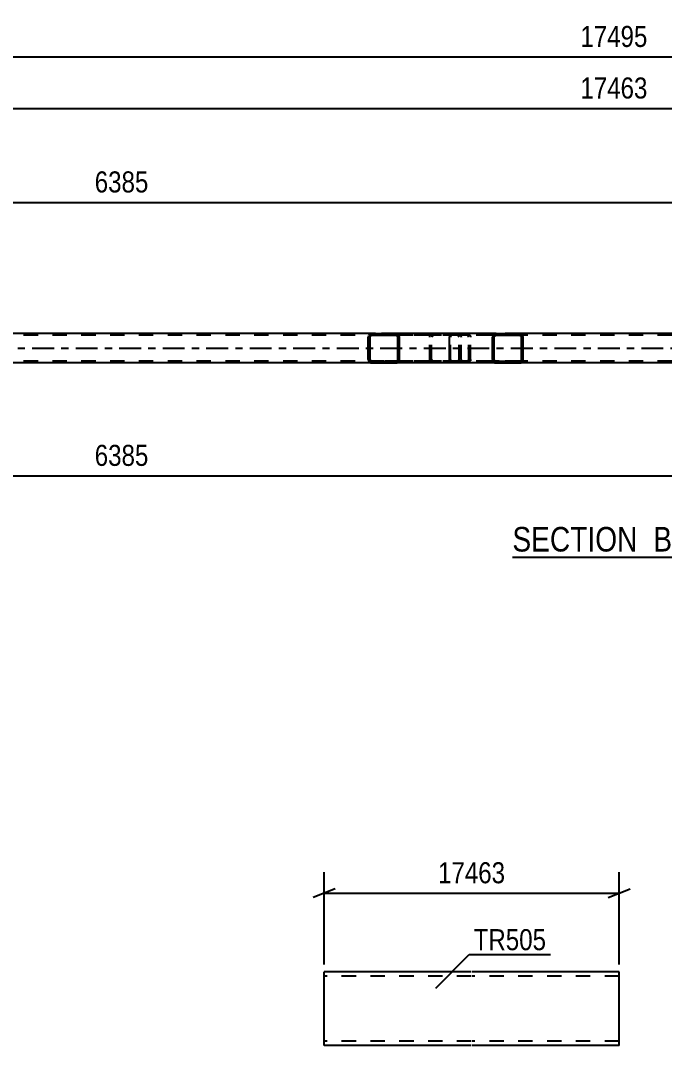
# Model space of a CAD drawing. Header units: millimetres. Extents: x 0 to 841, y 0 to 594.
# Drawn here: x 362.5 to 450.1, y 117.8 to 257.1 of the extents above; entities that cross this region are included whole.
import ezdxf

# ---------------------------------------------------------------- set-up
doc = ezdxf.new("R2010")
doc.units = ezdxf.units.MM
doc.linetypes.add('DXK_LINE_DOT2', pattern=[3.9198, 1.9599, -1.9599])
doc.linetypes.add('DXK_LINE_DOT3', pattern=[5.9187, 2.979, -0.9799, 0.9799, -0.9799])
doc.styles.add('Arial Narrow', font='ARIALN.TTF', dxfattribs={"height": 0.2})

# ---------------------------------------------------------------- blocks, each defined once
blk = doc.blocks.new('Unknown-122573795-12 - 2759')
at = {"color": 6, "linetype": 'Continuous'}
blk.add_line((429.45, 184.18), (457.1, 184.18), dxfattribs=at)
at = {"color": 0, "linetype": 'Continuous'}
for points in [[(447.56, 184.93), (447.56, 188.43), (429.45, 188.43), (429.45, 184.93)], [(451.16, 184.93), (451.16, 188.43), (448.61, 188.43), (448.61, 184.93)], [(453.49, 184.93), (453.49, 188.43), (452.21, 188.43), (452.21, 184.93)], [(457.1, 184.93), (457.1, 188.43), (454.54, 188.43), (454.54, 184.93)]]:
    blk.add_wipeout(points, dxfattribs=at)
at = {"color": 7, "linetype": 'Continuous', "style": 'Arial Narrow'}
for s, p in [('SECTION ', (429.45, 184.93)), ('B', (448.61, 184.93)), ('B', (454.54, 184.93)), ('-', (452.21, 184.93))]:
    blk.add_text(s, height=3.34, dxfattribs=at).set_placement(p)
blk = doc.blocks.new('Part-122573795-2790 - 2759')
at = {"color": 7, "linetype": 'DXK_LINE_DOT2'}
for p, q in [((772.59, 214.33), (103.71, 214.33)), ((430.42, 214.57), (410.36, 214.57)), ((772.59, 210.81), (103.71, 210.81)), ((430.42, 210.57), (410.36, 210.57))]:
    blk.add_line(p, q, dxfattribs=at)
at = {"color": 2, "linetype": 'Continuous'}
for p, q in [((410.36, 214.57), (345.29, 214.57)), ((495.49, 214.57), (430.42, 214.57)), ((410.36, 210.57), (345.29, 210.57)), ((495.49, 210.57), (430.42, 210.57))]:
    blk.add_line(p, q, dxfattribs=at)
at = {"color": 7, "linetype": 'DXK_LINE_DOT3'}
blk.add_line((103.71, 212.57), (772.59, 212.57), dxfattribs=at)
blk = doc.blocks.new('Part-122573795-2791 - 2759')
at = {"linetype": 'Continuous'}
h = blk.add_hatch(dxfattribs=at)
h.set_pattern_fill('', scale=0.7, style=0, pattern_type=0)
h.set_pattern_definition([(45, (430.8844, 214.2696), (-1.57154, 1.57154), [])])
h.paths.add_polyline_path([(430.92, 214.09), (430.88, 214.27), (430.78, 214.43), (430.61, 214.53), (430.42, 214.57), (427.24, 214.57), (427.04, 214.53), (426.88, 214.43), (426.77, 214.27), (426.73, 214.09), (426.73, 211.05), (426.77, 210.86), (426.88, 210.71), (427.04, 210.6), (427.24, 210.57), (430.42, 210.57), (430.61, 210.6), (430.78, 210.71), (430.88, 210.86), (430.92, 211.05)])
h.paths.add_polyline_path([(430.65, 210.95), (430.6, 210.88), (430.52, 210.82), (430.42, 210.81), (427.24, 210.81), (427.14, 210.82), (427.06, 210.88), (427, 210.95), (426.98, 211.05), (426.98, 214.09), (427, 214.18), (427.06, 214.26), (427.14, 214.31), (427.24, 214.33), (430.42, 214.33), (430.52, 214.31), (430.6, 214.26), (430.65, 214.18), (430.67, 214.09), (430.67, 211.05)])
at = {"color": 2, "linetype": 'Continuous'}
for p, q in [((420.91, 214.09), (420.93, 214.27)), ((420.91, 211.05), (420.91, 214.09)), ((420.93, 214.27), (420.99, 214.43)), ((420.99, 214.43), (421.08, 214.53)), ((421.08, 214.53), (421.18, 214.57)), ((427.24, 214.57), (421.18, 214.57)), ((426.77, 214.27), (426.73, 214.09)), ((426.73, 211.05), (426.73, 214.09)), ((426.98, 214.09), (427, 214.18)), ((426.98, 211.05), (426.98, 214.09)), ((427, 214.18), (427.06, 214.26)), ((427.24, 214.57), (427.04, 214.53)), ((427.06, 214.26), (427.14, 214.31)), ((427.14, 214.31), (427.24, 214.33)), ((427.24, 214.57), (430.42, 214.57)), ((427.24, 214.33), (430.42, 214.33)), ((430.61, 214.53), (430.42, 214.57)), ((430.42, 214.33), (430.52, 214.31)), ((430.52, 214.31), (430.6, 214.26)), ((430.6, 214.26), (430.65, 214.18)), ((430.65, 214.18), (430.67, 214.09)), ((430.67, 211.05), (430.67, 214.09)), ((430.92, 214.09), (430.88, 214.27)), ((430.92, 211.05), (430.92, 214.09)), ((420.93, 210.86), (420.91, 211.05)), ((420.99, 210.71), (420.93, 210.86)), ((421.08, 210.6), (420.99, 210.71)), ((421.18, 210.57), (421.08, 210.6)), ((427.24, 210.57), (421.18, 210.57)), ((426.73, 211.05), (426.77, 210.86)), ((427, 210.95), (426.98, 211.05)), ((427.06, 210.88), (427, 210.95)), ((427.04, 210.6), (427.24, 210.57)), ((427.14, 210.82), (427.06, 210.88)), ((427.24, 210.81), (427.14, 210.82)), ((427.24, 210.81), (430.42, 210.81)), ((427.24, 210.57), (430.42, 210.57)), ((430.52, 210.82), (430.42, 210.81)), ((430.42, 210.57), (430.61, 210.6)), ((430.6, 210.88), (430.52, 210.82)), ((430.65, 210.95), (430.6, 210.88)), ((430.67, 211.05), (430.65, 210.95)), ((430.88, 210.86), (430.92, 211.05))]:
    blk.add_line(p, q, dxfattribs=at)
at = {"color": 7, "linetype": 'DXK_LINE_DOT2'}
for p, q in [((421.05, 214.18), (421.04, 214.09)), ((421.04, 211.05), (421.04, 214.09)), ((421.08, 214.26), (421.05, 214.18)), ((421.13, 214.31), (421.08, 214.26)), ((421.18, 214.33), (421.13, 214.31)), ((430.42, 214.33), (421.18, 214.33)), ((422.46, 214.33), (422.46, 214.57)), ((423.27, 214.57), (423.46, 214.53)), ((423.37, 214.31), (423.27, 214.33)), ((423.45, 214.26), (423.37, 214.31)), ((423.5, 214.18), (423.45, 214.26)), ((423.52, 214.09), (423.5, 214.18)), ((423.52, 211.05), (423.52, 214.09)), ((423.73, 214.27), (423.77, 214.09)), ((423.77, 211.05), (423.77, 214.09)), ((430.42, 214.57), (427.24, 214.57)), ((421.04, 211.05), (421.05, 210.95)), ((421.05, 210.95), (421.08, 210.88)), ((421.08, 210.88), (421.13, 210.82)), ((421.13, 210.82), (421.18, 210.81)), ((430.42, 210.81), (421.18, 210.81)), ((422.46, 210.57), (422.46, 210.81)), ((423.27, 210.81), (423.37, 210.82)), ((423.46, 210.6), (423.27, 210.57)), ((423.37, 210.82), (423.45, 210.88)), ((423.45, 210.88), (423.5, 210.95)), ((423.5, 210.95), (423.52, 211.05)), ((423.77, 211.05), (423.73, 210.86)), ((430.42, 210.57), (427.24, 210.57))]:
    blk.add_line(p, q, dxfattribs=at)
for centre, start, end in [((423.28, 214.07), 23.8494, 68.8059), ((423.28, 211.06), 291.1941, 336.1506)]:
    blk.add_arc(centre, 0.492, start, end, dxfattribs=at)
at = {"color": 2, "linetype": 'Continuous'}
for centre, start, end in [((427.22, 214.07), 111.1941, 156.1506), ((430.43, 214.07), 23.8494, 68.8059), ((427.22, 211.06), 203.8494, 248.8059), ((430.43, 211.06), 291.1941, 336.1506)]:
    blk.add_arc(centre, 0.492, start, end, dxfattribs=at)
blk = doc.blocks.new('Part-122573795-2965 - 2759')
at = {"linetype": 'Continuous'}
h = blk.add_hatch(dxfattribs=at)
h.set_pattern_fill('', scale=0.7, style=0, pattern_type=0)
h.set_pattern_definition([(45, (414.067, 214.2696), (-1.57154, 1.57154), [])])
h.paths.add_polyline_path([(414.11, 214.09), (414.07, 214.27), (413.96, 214.43), (413.79, 214.53), (413.6, 214.57), (410.36, 214.57), (410.16, 214.53), (410, 214.43), (409.89, 214.27), (409.85, 214.09), (409.85, 211.05), (409.89, 210.86), (410, 210.71), (410.16, 210.6), (410.36, 210.57), (413.6, 210.57), (413.79, 210.6), (413.96, 210.71), (414.07, 210.86), (414.11, 211.05)])
h.paths.add_polyline_path([(413.83, 210.95), (413.78, 210.88), (413.69, 210.82), (413.6, 210.81), (410.36, 210.81), (410.26, 210.82), (410.18, 210.88), (410.12, 210.95), (410.1, 211.05), (410.1, 214.09), (410.12, 214.18), (410.18, 214.26), (410.26, 214.31), (410.36, 214.33), (413.6, 214.33), (413.69, 214.31), (413.78, 214.26), (413.83, 214.18), (413.85, 214.09), (413.85, 211.05)])
at = {"color": 2, "linetype": 'Continuous'}
for p, q in [((409.89, 214.27), (409.85, 214.09)), ((409.85, 211.05), (409.85, 214.09)), ((410.1, 214.09), (410.12, 214.18)), ((410.1, 211.05), (410.1, 214.09)), ((410.12, 214.18), (410.18, 214.26)), ((410.36, 214.57), (410.16, 214.53)), ((410.18, 214.26), (410.26, 214.31)), ((410.26, 214.31), (410.36, 214.33)), ((410.36, 214.57), (413.6, 214.57)), ((410.36, 214.33), (413.6, 214.33)), ((421.18, 214.57), (413.6, 214.57)), ((413.79, 214.53), (413.6, 214.57)), ((413.6, 214.33), (413.69, 214.31)), ((413.69, 214.31), (413.78, 214.26)), ((413.78, 214.26), (413.83, 214.18)), ((413.83, 214.18), (413.85, 214.09)), ((413.85, 211.05), (413.85, 214.09)), ((414.11, 214.09), (414.07, 214.27)), ((414.11, 211.05), (414.11, 214.09)), ((409.85, 211.05), (409.89, 210.86)), ((410.12, 210.95), (410.1, 211.05)), ((410.18, 210.88), (410.12, 210.95)), ((410.16, 210.6), (410.36, 210.57)), ((410.26, 210.82), (410.18, 210.88)), ((410.36, 210.81), (410.26, 210.82)), ((410.36, 210.81), (413.6, 210.81)), ((410.36, 210.57), (413.6, 210.57)), ((413.69, 210.82), (413.6, 210.81)), ((413.6, 210.57), (413.79, 210.6)), ((421.18, 210.57), (413.6, 210.57)), ((413.78, 210.88), (413.69, 210.82)), ((413.83, 210.95), (413.78, 210.88)), ((413.85, 211.05), (413.83, 210.95)), ((414.07, 210.86), (414.11, 211.05))]:
    blk.add_line(p, q, dxfattribs=at)
at = {"color": 7, "linetype": 'DXK_LINE_DOT2'}
for p, q in [((413.6, 214.57), (410.36, 214.57)), ((421.94, 214.33), (410.36, 214.33)), ((418.2, 214.09), (418.24, 214.27)), ((418.2, 211.05), (418.2, 214.09)), ((418.47, 214.18), (418.45, 214.09)), ((418.45, 211.05), (418.45, 214.09)), ((418.53, 214.26), (418.47, 214.18)), ((418.51, 214.53), (418.71, 214.57)), ((418.53, 214.26), (418.55, 214.27)), ((418.55, 214.27), (418.61, 214.31)), ((418.61, 214.31), (418.71, 214.33)), ((421.94, 214.57), (418.71, 214.57)), ((421.94, 214.57), (422.14, 214.53)), ((422.04, 214.31), (421.94, 214.33)), ((422.13, 214.26), (422.04, 214.31)), ((422.18, 214.18), (422.13, 214.26)), ((422.2, 214.09), (422.18, 214.18)), ((422.2, 211.05), (422.2, 214.09)), ((422.42, 214.27), (422.46, 214.09)), ((422.46, 211.05), (422.46, 214.09)), ((421.94, 210.81), (410.36, 210.81)), ((413.6, 210.57), (410.36, 210.57)), ((418.24, 210.86), (418.2, 211.05)), ((418.45, 211.05), (418.47, 210.95)), ((418.47, 210.95), (418.53, 210.88)), ((418.71, 210.57), (418.51, 210.6)), ((418.53, 210.88), (418.55, 210.86)), ((418.55, 210.86), (418.61, 210.82)), ((418.61, 210.82), (418.71, 210.81)), ((421.94, 210.57), (418.71, 210.57)), ((421.94, 210.81), (422.04, 210.82)), ((422.14, 210.6), (421.94, 210.57)), ((422.04, 210.82), (422.13, 210.88)), ((422.13, 210.88), (422.18, 210.95)), ((422.18, 210.95), (422.2, 211.05)), ((422.46, 211.05), (422.42, 210.86))]:
    blk.add_line(p, q, dxfattribs=at)
at = {"color": 2, "linetype": 'Continuous'}
for centre, start, end in [((410.34, 214.07), 110.7584, 155.6801), ((413.61, 214.07), 24.32, 69.2417), ((410.34, 211.07), 204.32, 249.2417), ((413.61, 211.07), 290.7584, 335.6801)]:
    blk.add_arc(centre, 0.496, start, end, dxfattribs=at)
at = {"color": 7, "linetype": 'DXK_LINE_DOT2'}
for centre, start, end in [((418.69, 214.07), 110.7584, 155.6801), ((421.96, 214.07), 24.32, 69.2417), ((418.69, 211.07), 204.32, 249.2417), ((421.96, 211.07), 290.7584, 335.6801)]:
    blk.add_arc(centre, 0.496, start, end, dxfattribs=at)
blk = doc.blocks.new('Part-122573795-6187 - 6180')
at = {"color": 2, "linetype": 'Continuous'}
for p, q in [((423.86, 127.78), (403.86, 127.78)), ((403.86, 117.87), (403.86, 127.78)), ((443.96, 127.78), (423.96, 127.78)), ((443.96, 117.78), (443.96, 127.78)), ((403.86, 117.78), (403.86, 117.87)), ((423.86, 117.78), (403.86, 117.78)), ((443.96, 117.78), (423.96, 117.78))]:
    blk.add_line(p, q, dxfattribs=at)
at = {"color": 7, "linetype": 'DXK_LINE_DOT2'}
for p, q in [((423.86, 127.18), (403.86, 127.18)), ((443.96, 127.18), (423.96, 127.18)), ((403.86, 118.38), (403.86, 118.42)), ((423.86, 118.38), (403.86, 118.38)), ((443.96, 118.38), (423.96, 118.38)), ((443.96, 118.38), (443.96, 118.42))]:
    blk.add_line(p, q, dxfattribs=at)
blk = doc.blocks.new('StraightDimension-122573795-3061 - 2759')
at = {"color": 7, "linetype": 'Continuous'}
blk.add_line((248.6, 195.22), (504, 195.22), dxfattribs=at)
at = {"color": 0}
blk.add_wipeout([(380.55, 195.97), (380.55, 200.17), (372.04, 200.17), (372.04, 195.97)], dxfattribs=at)
at = {"color": 3, "style": 'Arial Narrow'}
blk.add_text('6385', height=2.863, dxfattribs=at).set_placement((372.64, 196.57))
blk = doc.blocks.new('StraightDimension-122573795-3120 - 2759')
at = {"color": 7, "linetype": 'Continuous'}
blk.add_line((248.6, 232.39), (504, 232.39), dxfattribs=at)
at = {"color": 0}
blk.add_wipeout([(380.55, 233.14), (380.55, 237.34), (372.04, 237.34), (372.04, 233.14)], dxfattribs=at)
at = {"color": 3, "style": 'Arial Narrow'}
blk.add_text('6385', height=2.863, dxfattribs=at).set_placement((372.64, 233.74))
blk = doc.blocks.new('StraightDimension-122573795-3130 - 2759')
at = {"color": 7, "linetype": 'Continuous'}
blk.add_line((103.07, 252.17), (783.45, 252.17), dxfattribs=at)
at = {"color": 0}
blk.add_wipeout([(448.43, 252.92), (448.43, 257.12), (438.09, 257.12), (438.09, 252.92)], dxfattribs=at)
at = {"color": 3, "style": 'Arial Narrow'}
blk.add_text('17495', height=2.863, dxfattribs=at).set_placement((438.69, 253.52))
blk = doc.blocks.new('StraightDimension-122573795-3151 - 2759')
at = {"color": 7, "linetype": 'Continuous'}
blk.add_line((103.71, 245.16), (782.81, 245.16), dxfattribs=at)
at = {"color": 0}
blk.add_wipeout([(448.43, 245.91), (448.43, 250.11), (438.09, 250.11), (438.09, 245.91)], dxfattribs=at)
at = {"color": 3, "style": 'Arial Narrow'}
blk.add_text('17463', height=2.863, dxfattribs=at).set_placement((438.69, 246.51))
blk = doc.blocks.new('StraightDimension-122573795-6191 - 6180')
at = {"color": 7, "linetype": 'Continuous'}
for p, q in [((403.86, 128.78), (403.86, 141.33)), ((443.96, 128.78), (443.96, 141.33)), ((405.36, 139.08), (402.36, 137.88)), ((403.86, 138.48), (443.96, 138.48)), ((442.46, 137.88), (445.46, 139.08))]:
    blk.add_line(p, q, dxfattribs=at)
at = {"color": 0}
blk.add_wipeout([(429.08, 139.23), (429.08, 143.43), (418.73, 143.43), (418.73, 139.23)], dxfattribs=at)
at = {"color": 3, "style": 'Arial Narrow'}
blk.add_text('17463', height=2.863, dxfattribs=at).set_placement((419.33, 139.83))
blk = doc.blocks.new('Mark-122573795-6183 - 6180')
at = {"color": 0}
blk.add_wipeout([(434.04, 130.73), (434.04, 133.73), (424.18, 133.73), (424.18, 130.73)], dxfattribs=at)
blk.add_wipeout([(434.04, 130.73), (434.04, 133.73), (424.18, 133.73), (424.18, 130.73)], dxfattribs=at)
at = {"color": 30, "linetype": 'Continuous'}
for p, q in [((419.03, 125.57), (423.58, 130.13)), ((423.58, 130.13), (434.64, 130.13))]:
    blk.add_line(p, q, dxfattribs=at)
at = {"color": 3, "style": 'Arial Narrow'}
blk.add_text('TR505', height=2.863, dxfattribs=at).set_placement((424.18, 130.73))

msp = doc.modelspace()

# ---------------------------------------------------------------- block references
for name in ['StraightDimension-122573795-3120 - 2759', 'Part-122573795-2790 - 2759', 'Part-122573795-2965 - 2759', 'Part-122573795-2791 - 2759', 'Unknown-122573795-12 - 2759', 'StraightDimension-122573795-6191 - 6180', 'Part-122573795-6187 - 6180']:
    msp.add_blockref(name, (0, 0))

# ---------------------------------------------------------------- next in the draw order: block references
for name in ['StraightDimension-122573795-3130 - 2759', 'StraightDimension-122573795-3061 - 2759', 'Mark-122573795-6183 - 6180']:
    msp.add_blockref(name, (0, 0))

# ---------------------------------------------------------------- next in the draw order: block references
msp.add_blockref('StraightDimension-122573795-3151 - 2759', (0, 0))

doc.saveas('drawing.dxf')
